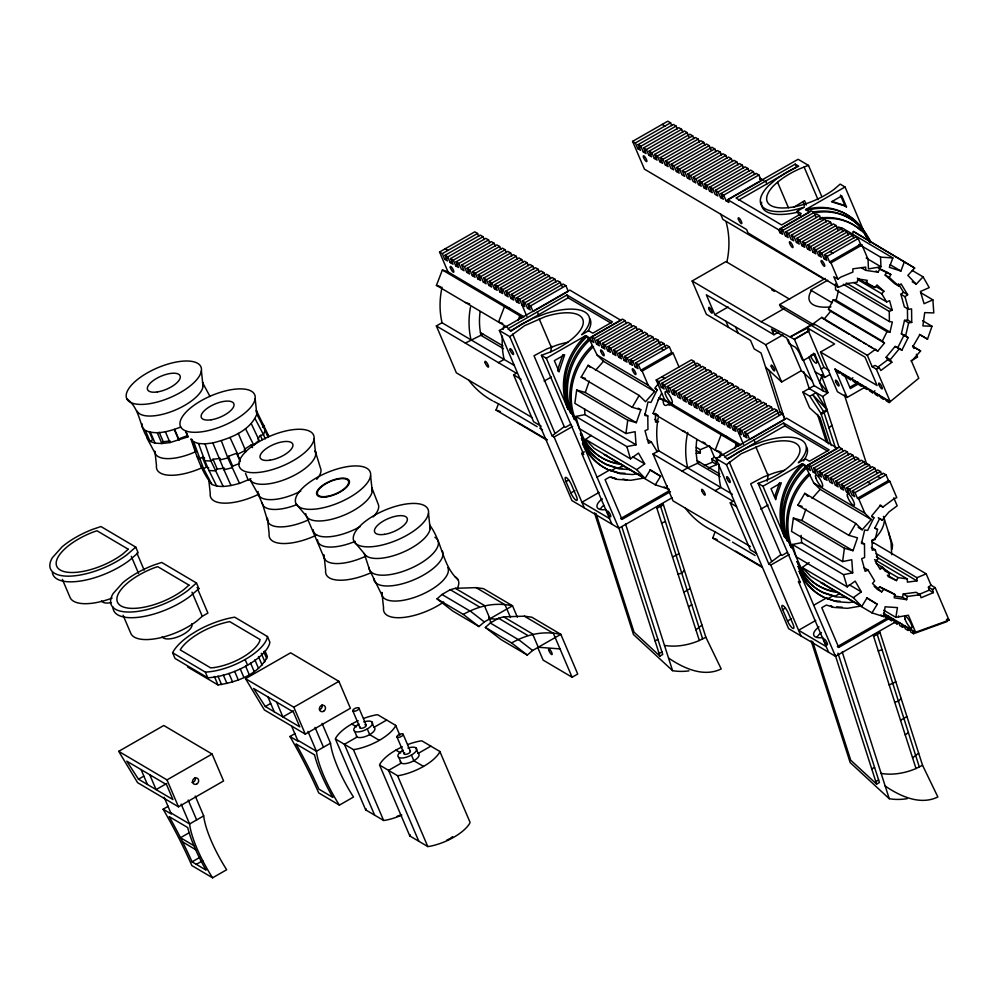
<?xml version="1.0" encoding="UTF-8"?>
<svg xmlns="http://www.w3.org/2000/svg" width="999" height="999" viewBox="0 0 999 999"><rect width="100%" height="100%" fill="white"/><g stroke="black" fill="none" stroke-linecap="round" stroke-linejoin="round"><path stroke-width="1.5" d="M891.707 554.732L891.046 542.232L888.448 531.98M559.04 371.678L564.635 354.77L554.345 360.664L559.04 371.678L557.667 370.854M638.136 408.191L640.821 409.777L636.338 422.677L585.277 392.495L576.685 390.047L574.862 403.359L625.923 433.529L635.102 431.705L636.038 444.792L626.86 446.615L575.799 416.446L579.432 428.671L630.494 458.841L638.498 453.096L644.68 463.873L636.675 469.617L585.614 439.448L591.321 435.339M625.923 433.529L627.747 420.217L576.685 390.047M837.961 592.257L834.889 592.057A62.413 54.858 -59.4 0 1 798.526 562.375L792.482 548.201L791.096 547.377L788.686 541.708A62.413 54.858 -59.4 0 1 806.393 468.106L813.81 483.091L864.872 513.261L871.24 519.53L862.199 529.77L855.831 523.501L804.769 493.331L797.839 505.182L848.9 535.352L857.492 537.812L853.009 550.699L801.947 520.529L793.356 518.069L791.533 531.393L842.594 561.563L851.772 559.74L852.709 572.827L843.531 574.65L792.469 544.48L796.103 556.705L847.177 586.875L855.181 581.118L861.35 591.895L853.346 597.652L802.284 567.482L809.14 562.549M842.594 561.563L844.417 548.251L793.356 518.069M607.13 455.581L604.245 454.657L655.307 484.827L666.87 488.523L667.32 485.739M823.8 583.616L820.916 582.692L871.977 612.862L883.541 616.558L885.126 606.793L897.464 607.604L895.866 617.37L908.378 615.247L915.633 632.255L949.05 620.154L935.176 587.624L931.031 585.177L926.198 573.838L872.377 542.032L872.976 543.456M442.082 287.237L441.496 289.985A79.108 69.543 -59.4 0 0 441.096 318.044L442.008 322.727L514.36 365.484M687.737 432.405L687.15 435.139A79.108 69.543 -59.4 0 0 686.75 463.199L687.662 467.882L682.017 471.116M720.853 451.973L720.279 454.72A79.108 69.543 -59.4 0 0 719.817 457.405M835.489 283.953L835.551 289.747L889.385 321.553L892.357 321.99L889.984 332.118L836.163 300.312L838.523 290.197M843.318 284.265L889.26 311.413L892.207 310.177L889.61 300.711L886.662 301.948L881.755 293.806L883.89 291.233L877.01 284.965L874.874 287.537L866.495 283.579L867.244 280.344L857.941 278.946L857.179 282.18L847.577 283.454L838.323 287.312L748.014 232.892L746.565 229.495L644.442 169.143L632.592 141.371L667.819 121.179L670.579 122.802L671.79 125.637M836.163 300.312L833.191 299.875L828.483 309.29L882.317 341.096L884.477 343.069L877.759 351.136L821.777 317.37L813.523 323.539L867.344 355.344L872.177 366.683L875.136 365.459L879.27 367.894L880.843 370.504L891.857 362.262L887.711 359.815L886.15 357.217L895.092 346.453L901.91 350.162L908.166 337.612L901.348 333.891L904.507 320.392L907.579 319.992L911.725 322.427L911.563 308.916L908.491 309.315L904.357 306.868L900.886 294.255L903.521 292.282L907.654 294.73L905.019 296.703L900.886 294.255M905.494 336.338L908.653 322.839L911.725 322.427M874.887 527.922L877.509 529.482L875.149 539.597L872.077 540.009L872.202 550.149L875.261 549.737L877.871 559.203L875.236 561.176L880.144 569.318L882.779 567.345L889.647 573.613L888.148 576.623L896.528 580.594L898.026 577.584L907.342 578.97L907.379 582.155L916.982 580.881L916.945 577.697L876.248 553.646M874.088 586.301L877.534 589.435L879.669 586.85L890.846 592.132L894.979 594.58L894.23 597.814L906.642 599.675L907.392 596.44L920.204 594.742L921.041 597.764L933.366 592.619L932.529 589.597L928.396 587.15L931.031 585.177M906.642 599.675L902.497 597.227L903.258 593.993L916.071 592.295L920.204 594.742M187.5 666.907L217.969 684.914C236.613 682.267 258.629 674.487 267.395 656.593L264.972 650.923M557.942 368.843L562.912 354.545M585.277 392.495L589.26 381.044M774.612 496.865L779.582 482.579M801.947 520.529L805.931 509.065M884.677 398.401L886.375 400.911L889.135 402.535L918.78 378.234L911.525 361.226L920.579 350.986L912.911 346.516L919.842 334.665L927.509 339.136L931.992 326.248L922.577 320.691M852.359 234.141L853.371 231.456L914.659 268.032L907.841 275.374L916.245 284.178L923.064 276.835L912.312 270.492M837.174 227.46L841.807 227.76L892.869 257.929L889.335 267.332L900.898 271.029L904.432 261.626M240.06 459.84L236.676 453.221L228.459 456.306L227.847 457.942L239.51 483.379L250.936 478.721M228.459 456.306L232.642 466.108L232.018 467.744L223.963 469.792L212.824 442.944L205.045 443.881L198.526 443.506L193.719 441.858L190.946 439.023C196.316 454.67 201.286 471.516 211.888 484.453C220.717 488.349 230.644 485.764 239.51 483.379M212.824 442.944C229.545 438.586 249.787 431.418 256.83 414.198L255.157 398.688A40.36 16.159 -23.1 0 0 201.024 400.799A40.36 16.159 -23.1 0 0 196.578 432.267A40.36 16.159 -23.1 0 0 255.157 398.688M266.933 434.09L268.669 435.876L256.281 410.402L256.83 414.198L265.11 430.382L263.486 434.652L265.272 438.848M401.81 815.097A33.629 13.462 -23.1 0 1 385.602 820.229L383.616 820.466L365.646 809.839L335.414 738.973L335.851 737.824A33.629 13.462 -23.1 0 1 358.179 720.716M407.742 744.555A33.629 13.462 -23.1 0 1 419.88 741.083L421.853 740.846L439.835 751.46L470.054 822.327L469.617 823.476A33.629 13.462 -23.1 0 1 429.757 846.315L427.784 846.553L409.802 835.938L379.583 765.072L380.02 763.923A33.629 13.462 -23.1 0 1 402.335 746.802M363.574 718.456A33.629 13.462 -23.1 0 1 375.711 714.984L377.697 714.747L395.666 725.374L395.229 726.523A33.629 13.462 -23.1 0 1 355.369 749.362L353.396 749.6L335.414 738.973M365.646 809.839L366.084 808.691M439.835 751.46L439.398 752.609A33.629 13.462 -23.1 0 1 399.538 775.461L397.552 775.699L379.583 765.072M409.802 835.938L410.239 834.789M507.517 327.372L436.438 285.377L442.37 269.992L448.002 271.865L524.2 316.883M517.969 320.554L519.592 316.358L522.415 317.295L442.37 269.992M546.74 440.022L496.041 410.065L498.451 403.808L493.706 401.386M724.188 455.394L653.109 413.399L659.04 398.027L664.672 399.887L740.883 444.917M734.64 448.576L736.263 444.38L739.085 445.317L668.693 403.733A8.404 3.934 -71.6 0 1 663.174 400.462L659.04 398.027M762.075 567.257L712.724 538.086L715.122 531.843L709.19 528.821A94.655 83.217 -59.4 0 1 685.339 508.141M659.003 383.067L655.019 387.849L657.217 389.86L650.948 402.422L647.989 401.973L644.817 415.472L647.789 415.921L647.951 429.433L645.004 430.669L648.476 443.281L651.423 442.058L657.242 451.71M658.166 400.187L661.525 393.456M861.588 267.907L865.721 270.342L878.133 272.203L879.632 269.193L890.808 274.475L889.31 277.485L898.476 285.839L901.11 283.878L907.654 294.73M898.476 285.839L894.342 283.391L885.164 275.037L886.662 272.04L878.283 268.069M882.317 341.096L887.012 331.68L889.984 332.118M901.91 350.162L897.764 347.714L904.033 335.164L901.348 333.891M881.717 474.413L880.519 471.578L877.759 469.955L846.752 487.712L849.512 489.348L851.935 495.017L854.694 496.653L852.272 490.984L883.278 473.214L886.038 474.837L888.448 480.507L889.834 481.331L896.802 497.652L893.843 498.888L882.829 507.117L880.643 505.119L871.69 515.884L873.888 517.882L867.631 530.444L864.659 530.007L861.5 543.506L864.472 543.943L864.622 557.467L861.675 558.703L865.146 571.316L868.094 570.092L874.637 580.943L872.502 583.516L881.667 591.883L883.815 589.298L894.979 594.58M640.821 409.777L632.23 407.317L581.168 377.147L588.099 365.297L639.16 395.467L645.529 401.735L654.57 391.496L648.201 385.239L597.14 355.07L589.722 340.072A62.413 54.858 -59.4 0 0 572.015 413.686L574.425 419.355L575.811 420.167L581.855 434.34A62.413 54.858 -59.4 0 0 618.219 464.023L621.291 464.223M632.23 407.317L639.16 395.467M848.9 535.352L855.831 523.501M585.614 439.448L594.018 448.251L645.079 478.421L650.374 469.842L660.614 476.248L655.307 484.827M802.284 567.482L810.689 576.286L861.75 606.455L867.057 597.877L877.284 604.283L871.977 612.862M170.03 440.946L163.262 441.758L161.875 443.531L155.07 443.144L150.062 441.421C139.161 429.046 141.284 409.24 126.873 398.901M257.667 438.936L260.414 435.439L263.486 434.652L255.107 418.718M600.199 509.203L602.022 506.88A16.821 6.731 -23.1 0 1 603.746 505.307M811.475 290.584L811.138 291.021A43.719 17.507 -23.1 0 0 830.906 306.855M816.87 637.237L818.693 634.914A16.821 6.731 -23.1 0 1 821.403 632.554M884.477 343.069L830.644 311.263L823.938 319.33L821.777 317.37M891.857 362.262L890.284 359.665L899.225 348.901M877.509 529.482L874.837 528.209L879.532 518.793L882.217 520.054L888.923 511.988L897.177 505.806L893.793 497.864M595.466 370.429L603.508 361.326L654.57 391.496M812.137 498.451L820.179 489.36L871.24 519.53M684.452 570.417L681.768 573.201L678.034 574.113M901.123 698.438L898.438 701.236L894.704 702.147M437.05 598.888L463.274 614.385C478.883 605.844 494.368 602.01 512.512 605.781L484.328 621.94L478.983 626.548L452.759 611.051L437.05 598.888L441.97 594.467L450.287 589.697L455.319 588.311L476.073 587.637L483.528 588.661L512.512 605.781L517.345 617.12M485.352 627.434L511.575 642.931C527.185 634.377 542.669 630.556 560.814 634.328L532.629 650.474L527.285 655.082L501.061 639.597L485.352 627.434L490.284 623.001L498.588 618.244L503.621 616.845L524.375 616.183L531.83 617.195L560.814 634.328L577.734 674.013L572.102 677.235L543.119 660.114L537.674 647.352M829.008 427.909L831.955 425.262M221.341 440.771L227.847 457.942L219.78 460.002L220.404 458.366L213.037 459.253L210.964 461.051L204.795 460.701L198.526 443.506M224.588 468.169L217.22 469.043L215.147 470.854L208.978 470.504L204.795 460.701M135.739 547.102L126.848 554.845A49.8 19.93 -23.1 0 1 70.38 576.123A49.8 19.93 -23.1 0 1 52.348 557.742L62.1 546.84A49.8 19.93 -23.1 0 1 92.582 529.37L100.961 526.548L135.739 547.102L138.162 552.772L129.258 560.514A49.8 19.93 -23.1 0 1 80.819 580.981A49.8 19.93 -23.1 0 1 52.348 572.514M245.654 452.097L244.468 449.3L251.311 444.83L253.671 444.967L259.103 440.234L251.248 423.638M196.466 582.991L187.575 590.721A49.8 19.93 -23.1 0 1 131.106 612A49.8 19.93 -23.1 0 1 113.074 593.618L122.815 582.717A49.8 19.93 -23.1 0 1 153.309 565.247L161.688 562.437L196.466 582.991L198.888 588.661L189.985 596.391A49.8 19.93 -23.1 0 1 140.147 617.07A49.8 19.93 -23.1 0 1 112.987 607.017M541.408 355.344L546.291 358.229L585.751 335.614L589.885 338.062L620.891 320.292L569.83 290.11L499.363 330.494L509.765 336.638L524.562 325.699L545.279 316.621A43.719 17.507 -23.1 0 1 583.216 320.954A43.719 17.507 -23.1 0 1 550.349 351.973L541.408 355.344L583.728 454.557L581.705 453.359L584.365 451.835M197.64 588.985L207.917 613.074L202.285 616.308L196.703 621.153A43.007 17.22 -23.1 0 1 130.944 633.691L123.089 615.259M509.765 336.638L552.085 435.851L564.235 426.635L565.434 427.335L570.804 424.263M758.091 483.379L762.961 486.251L802.422 463.636L806.555 466.083L837.562 448.314L786.5 418.144L716.046 458.529L726.435 464.672L741.233 453.733L761.95 444.655A43.719 17.507 -23.1 0 1 799.887 448.988A43.719 17.507 -23.1 0 1 767.02 480.007L758.091 483.379L800.399 582.579L798.376 581.393L828.608 652.247M726.435 464.672L768.755 563.886L780.906 554.657L782.105 555.369L787.474 552.297M846.041 375.574L847.726 378.072L850.486 379.707L852.871 377.747M868.119 388.623L869.817 391.121L872.577 392.757L874.949 390.796M701.985 625.112L695.928 629.845M918.655 753.134L912.599 757.879M822.189 374.85L819.58 382.217L827.909 392.682L822.764 396.566L809.165 388.536M688.561 606.905L691.708 604.545M905.244 734.939L908.378 732.579L877.259 634.49L876.985 633.516L879.807 631.905L922.539 765.271L937.874 796.977C920.179 805.631 900.099 796.203 885.201 786.063M838.323 287.312L833.803 276.723L837.949 279.171L840.584 277.198L852.909 272.053L852.871 268.818L865.683 267.108L865.721 270.342M708.478 468.019L716.695 464.585L712.549 462.137L711.725 459.115L714.36 457.142L717.469 458.978M711.725 459.115L715.858 461.563L717.619 460.252M867.344 355.344L875.599 349.175M877.921 367.132L887.711 359.815M932.529 589.597L935.176 587.624M679.12 553.783L672.527 556.93M895.791 681.805L889.197 684.964M815.134 371.803L821.365 375.474L827.909 392.682L823.376 391.108L814.173 385.664L802.896 392.132L809.864 396.253L816.133 392.657L826.922 409.565L820.966 413.399L831.268 445.504M827.259 410.614L821.278 414.373M690.259 588.523L683.853 592.232M906.93 716.558L900.524 720.267M793.968 207.168L804.57 200.699L806.38 204.945M809.128 330.519L794.43 339.298L761.138 321.74L692.145 280.969L725.961 261.588L789.66 299.225M822.314 374.925L821.365 375.474L824.749 377.472L830.019 374.463M448.002 271.865L439.548 252.023L474.775 231.83L477.534 233.454L478.746 236.288M439.548 252.023L442.307 253.646L477.534 233.454M632.592 141.371L635.352 142.994L670.579 122.802M442.307 253.646L444.717 259.315L447.477 260.951L445.067 255.282L480.294 235.09L483.054 236.726L484.265 239.56M635.352 142.994L637.774 148.664L640.534 150.3L638.111 144.63L673.338 124.438L676.098 126.074L677.31 128.908M445.067 255.282L447.827 256.918L483.054 236.726M638.111 144.63L640.871 146.266L676.098 126.074M444.717 259.315L447.327 257.829M637.774 148.664L640.384 147.178M447.827 256.918L450.237 262.587L452.997 264.211L450.586 258.541L485.814 238.349L488.573 239.985L489.785 242.819M640.871 146.266L643.294 151.935L646.053 153.559L643.631 147.889L678.858 127.697L681.618 129.333L682.829 132.168M450.586 258.541L453.346 260.177L488.573 239.985M643.631 147.889L646.39 149.525L681.618 129.333M450.237 262.587L452.847 261.089M643.294 151.935L645.903 150.437M453.346 260.177L455.756 265.846L458.516 267.47L456.106 261.8L491.333 241.608L494.093 243.244L495.304 246.079M646.39 149.525L648.813 155.195L651.573 156.818L649.15 151.149L684.377 130.956L687.15 132.592L688.96 136.851M456.106 261.8L458.866 263.436L494.093 243.244M649.15 151.149L651.91 152.785L687.15 132.592M455.756 265.846L458.366 264.348M648.813 155.195L651.423 153.696M458.866 263.436L461.276 269.106L464.048 270.741L461.625 265.072L496.853 244.88L499.612 246.503L500.824 249.338M651.91 152.785L654.333 158.454L657.092 160.09L654.67 154.42L689.909 134.228L692.669 135.852L693.868 138.686M461.625 265.072L464.385 266.696L499.612 246.503M654.67 154.42L657.429 156.044L692.669 135.852M654.333 158.454L656.942 156.955M464.385 266.696L466.808 272.365L469.567 274.001L467.145 268.331L502.372 248.139L505.132 249.762L506.343 252.597M657.429 156.044L659.852 161.713L662.612 163.349L660.202 157.68L695.429 137.487L698.189 139.123L699.387 141.945M467.145 268.331L469.905 269.955L505.132 249.762M660.202 157.68L662.961 159.303L698.189 139.123M466.808 272.365L469.418 270.866M659.852 161.713L662.462 160.215M469.905 269.955L472.327 275.624L475.087 277.26L472.664 271.591L507.892 251.398L510.651 253.034L511.863 255.869M662.961 159.303L665.371 164.972L668.131 166.608L665.721 160.939L700.948 140.747L703.708 142.382L704.919 145.217M472.664 271.591L475.424 273.227L510.651 253.034M665.721 160.939L668.481 162.575L703.708 142.382M472.327 275.624L474.937 274.138M665.371 164.972L667.981 163.486M475.424 273.227L477.847 278.896L480.606 280.519L478.184 274.85L513.411 254.658L516.171 256.293L517.382 259.128M668.481 162.575L670.891 168.244L673.651 169.867L671.241 164.198L706.468 144.006L709.228 145.642L711.038 149.887M478.184 274.85L480.944 276.486L516.171 256.293M671.241 164.198L674 165.834L709.228 145.642M477.847 278.896L480.457 277.397M480.944 276.486L483.366 282.155L486.126 283.778L483.703 278.122L518.931 257.929L521.69 259.553L522.902 262.387M674 165.834L676.41 171.503L679.17 173.127L676.76 167.47L711.987 147.278L714.747 148.901L715.958 151.736M483.703 278.122L486.463 279.745L521.69 259.553M676.76 167.47L679.52 169.093L714.747 148.901M483.366 282.155L485.976 280.657M676.41 171.503L679.02 170.005M486.463 279.745L488.886 285.414L491.645 287.05L489.223 281.381L524.45 261.189L527.21 262.812L528.421 265.647M679.52 169.093L681.93 174.763L684.69 176.398L682.28 170.729L717.507 150.537L720.267 152.16L721.478 154.995M489.223 281.381L491.983 283.004L527.21 262.812M682.28 170.729L685.039 172.352L720.267 152.16M488.886 285.414L491.496 283.916M491.983 283.004L494.405 288.674L497.165 290.309L494.742 284.64L529.97 264.448L532.729 266.084L533.941 268.918M685.039 172.352L687.449 178.022L690.209 179.658L687.799 173.988L723.026 153.796L725.786 155.432L726.997 158.267M494.742 284.64L497.502 286.276L532.729 266.084M687.799 173.988L690.559 175.624L725.786 155.432M494.405 288.674L497.015 287.188M687.449 178.022L690.059 176.536M497.502 286.276L499.925 291.945L502.684 293.569L500.262 287.899L535.489 267.707L538.249 269.343L539.46 272.178M690.559 175.624L692.981 181.294L695.741 182.917L693.318 177.248L728.546 157.055L731.305 158.691L732.517 161.526M532.405 417.757L456.356 372.827L436.363 325.961L442.008 322.727M500.262 287.899L503.021 289.535L538.249 269.343M693.318 177.248L696.078 178.883L731.305 158.691M499.925 291.945L502.534 290.447M503.021 289.535L505.444 295.204L508.204 296.828L505.781 291.159L541.021 270.966L543.781 272.602L544.979 275.437M696.078 178.883L698.501 184.553L701.261 186.176L698.838 180.507L734.065 160.315L736.825 161.95L738.036 164.785M505.781 291.159L508.541 292.794L543.781 272.602M698.838 180.507L701.598 182.143L736.825 161.95M505.444 295.204L508.054 293.706M698.501 184.553L701.111 183.054M508.541 292.794L510.964 298.464L513.723 300.1L511.301 294.43L546.54 274.238L549.3 275.861L550.499 278.696M701.598 182.143L704.02 187.812L706.78 189.448L704.357 183.779L739.585 163.586L742.344 165.21L743.556 168.044M511.301 294.43L514.073 296.054L549.3 275.861M704.357 183.779L707.117 185.402L742.344 165.21M510.964 298.464L513.573 296.965M704.02 187.812L706.63 186.313M514.073 296.054L516.483 301.723L519.243 303.359L516.833 297.69L552.06 277.497L554.82 279.121L556.031 281.955M707.117 185.402L709.54 191.071L712.299 192.707L709.877 187.038L745.104 166.845L747.864 168.469L749.075 171.304M516.833 297.69L519.592 299.313L554.82 279.121M709.877 187.038L712.637 188.661L747.864 168.469M516.483 301.723L519.093 300.224M709.54 191.071L712.15 189.573M524.612 303.496L522.002 304.982L524.762 306.618L522.352 300.949L557.579 280.756L560.339 282.392L562.15 286.638M712.637 188.661L715.059 194.33L717.819 195.966L715.396 190.297L750.624 170.105L753.383 171.741L754.595 174.575M522.352 300.949L525.112 302.585L560.339 282.392M715.396 190.297L718.156 191.933L753.383 171.741M527.872 304.208L563.099 284.016L565.859 285.652L568.269 291.321L533.041 311.513L530.631 305.844L527.872 304.208L530.282 309.877L527.522 308.254L525.112 302.585M720.916 193.556L756.143 173.364L758.903 175L761.325 180.669L726.098 200.861L723.676 195.192L720.916 193.556L723.338 199.226L720.579 197.602L718.156 191.933M465.347 343.082L483.104 334.166M530.631 305.844L565.859 285.652M723.676 195.192L758.903 175M527.522 308.254L530.132 306.755M720.579 197.602L723.189 196.104M726.098 200.861L728.858 202.485L727.647 199.65L798.101 159.278L808.503 165.422L821.802 196.591M566.945 294.98L507.767 328.896L511.276 330.969L521.778 324.051L533.441 318.194L545.716 313.561A50.499 20.217 -23.1 0 1 581.63 334.765L588.623 330.744L592.769 333.191L612.487 321.89L566.945 294.98L568.156 297.814L611.026 323.139M795.229 164.136L736.051 198.052L781.593 224.962L801.31 213.661L797.177 211.214L804.183 207.205A50.499 20.217 -23.1 0 1 768.318 185.976L776.448 178.908L786.688 172.215L798.738 166.209L795.229 164.136L796.44 166.97L738.598 200.125M510.314 330.969L568.156 297.814M498.464 362.649L504.108 359.415L503.209 354.732A79.108 69.543 -59.4 0 1 502.385 336.126M541.108 426.186L533.591 421.74L513.598 374.875L516.408 373.251L436.363 325.961M727.647 199.65L778.708 229.832L809.714 212.063L805.569 209.615L845.029 187L866.17 236.576M572.015 413.686L570.629 412.862L569.418 410.027A62.413 54.858 -59.4 0 1 587.125 336.426L588.336 339.26L593.856 342.52L591.433 336.85L622.439 319.081L625.199 320.716L626.41 323.551M778.708 229.832L779.919 232.667L782.679 234.29L780.256 228.621L811.263 210.851L814.023 212.487L815.833 216.733M591.433 336.85L594.193 338.486L625.199 320.716M780.256 228.621L783.029 230.257L814.023 212.487M779.919 232.667L782.617 231.119M594.193 338.486L596.615 344.156L599.375 345.779L596.965 340.11L627.959 322.352L630.719 323.976L631.93 326.81M783.029 230.257L785.439 235.926L788.199 237.55L785.788 231.893L816.782 214.123L819.542 215.747L820.753 218.581M596.965 340.11L599.725 341.745L630.719 323.976M785.788 231.893L788.548 233.516L819.542 215.747M596.615 344.156L599.313 342.607M785.439 235.926L788.136 234.378M599.725 341.745L602.135 347.415L604.894 349.051L602.484 343.381L633.478 325.612L636.238 327.235L637.449 330.07M788.548 233.516L790.958 239.186L793.718 240.821L791.308 235.152L822.302 217.382L825.062 219.006L826.273 221.84M602.484 343.381L605.244 345.005L636.238 327.235M791.308 235.152L794.068 236.775L825.062 219.006M602.135 347.415L604.832 345.866M544.13 381.118L551.373 376.96M605.244 345.005L607.654 350.674L610.414 352.31L608.004 346.641L638.998 328.871L641.758 330.507L642.969 333.341M794.068 236.775L796.478 242.445L799.237 244.081L796.827 238.411L827.821 220.642L830.581 222.278L831.792 225.112M608.004 346.641L610.764 348.264L641.758 330.507M796.827 238.411L799.587 240.047L830.581 222.278M607.654 350.674L610.352 349.138M796.478 242.445L799.175 240.909M610.764 348.264L613.174 353.933L615.933 355.569L613.523 349.9L644.517 332.13L647.277 333.766L648.488 336.601M799.587 240.047L801.997 245.717L804.757 247.34L802.347 241.671L833.341 223.901L836.101 225.537L837.924 229.782M613.523 349.9L616.283 351.536L647.277 333.766M802.347 241.671L805.107 243.306L836.101 225.537M613.174 353.933L615.871 352.397M801.997 245.717L804.694 244.168M616.283 351.536L618.693 357.205L621.453 358.828L619.043 353.159L650.037 335.389L652.797 337.025L654.008 339.86M805.107 243.306L807.517 248.976L810.276 250.599L807.866 244.93L838.86 227.16L841.62 228.796L842.831 231.631M619.043 353.159L621.803 354.795L652.797 337.025M807.866 244.93L810.626 246.566L841.62 228.796M618.693 357.205L621.39 355.656M807.517 248.976L810.214 247.427M621.803 354.795L624.213 360.464L626.972 362.1L624.562 356.431L655.556 338.661L658.316 340.284L660.139 344.543M810.626 246.566L813.036 252.235L815.808 253.871L813.386 248.202L844.38 230.432L847.14 232.055L848.351 234.89M624.562 356.431L627.322 358.054L658.316 340.284M813.386 248.202L816.146 249.825L847.14 232.055M624.213 360.464L626.91 358.916M813.036 252.235L815.733 250.687M627.322 358.054L629.745 363.723L632.504 365.359L630.082 359.69L661.076 341.92L663.848 343.544L665.659 347.802M816.146 249.825L818.568 255.494L821.328 257.13L818.905 251.461L849.912 233.691L852.671 235.314L853.87 238.149M630.082 359.69L632.842 361.313L663.848 343.544M818.905 251.461L821.665 253.084L852.671 235.314M778.958 331.88L773.95 334.752L706.33 294.792L714.784 314.635L728.134 306.98M629.745 363.723L632.429 362.175M818.568 255.494L821.253 253.946M632.842 361.313L635.264 366.983L638.024 368.619L635.601 362.949L666.608 345.179L669.367 346.815L671.778 352.485L673.164 353.296L678.97 366.908M821.665 253.084L824.088 258.753L826.847 260.389L824.425 254.72L855.431 236.95L858.191 238.586L860.601 244.256L861.987 245.067L868.031 259.24L868.456 268.906L880.968 266.783L880.531 257.118L859.04 244.418M635.601 362.949L638.361 364.585L669.367 346.815M824.425 254.72L827.184 256.356L858.191 238.586M635.264 366.983L637.949 365.447M824.088 258.753L826.785 257.218M638.361 364.585L640.784 370.254L671.778 352.485M827.184 256.356L829.607 262.025L860.601 244.256M640.784 370.254L642.157 371.066L673.164 353.296M829.607 262.025L830.981 262.837L861.987 245.067M812.025 324.8L807.017 327.672L834.615 343.981L820.529 352.06L877.11 385.502L865.022 357.155L780.831 307.405L779.62 304.57L825.249 278.421M552.085 435.851L554.108 437.05L572.602 426.448M827.746 280.207L810.564 290.047L832.105 302.772M664.672 399.887L656.218 380.045L691.445 359.865L694.205 361.488L696.016 365.746M761.138 321.74L784.14 308.566M656.218 380.045L658.978 381.68L694.205 361.488M658.978 381.68L661.388 387.35L664.148 388.986L661.738 383.316L696.965 363.124L699.725 364.747L700.936 367.582M661.738 383.316L664.497 384.94L699.725 364.747M661.388 387.35L663.998 385.851M664.497 384.94L666.907 390.609L669.68 392.245L667.257 386.576L702.484 366.383L705.244 368.019L706.455 370.854M667.257 386.576L670.017 388.211L705.244 368.019M772.739 331.918L775.249 330.482M670.017 388.211L672.439 393.868L675.199 395.504L672.777 389.835L708.004 369.642L710.764 371.278L711.975 374.113M672.777 389.835L675.536 391.471L710.764 371.278M672.439 393.868L675.049 392.382M675.536 391.471L677.959 397.14L680.719 398.763L678.296 393.094L713.523 372.902L716.283 374.538L717.494 377.372M714.784 314.635L765.746 344.742L782.854 334.94M678.296 393.094L681.056 394.73L716.283 374.538M681.056 394.73L683.478 400.399L686.238 402.035L683.816 396.366L719.043 376.173L721.802 377.797L723.014 380.631M811.8 324.525L790.296 336.85L808.116 327.722M683.816 396.366L686.575 397.989L721.802 377.797M683.478 400.399L686.088 398.901M686.575 397.989L688.998 403.658L691.758 405.294L689.335 399.625L724.562 379.433L727.322 381.056L728.533 383.891M808.528 331.218L794.43 339.298L814.173 385.664M689.335 399.625L692.095 401.248L727.322 381.056M688.998 403.658L691.608 402.16M245.08 659.515L247.602 665.122M692.095 401.248L694.517 406.918L697.277 408.554L694.854 402.884L730.082 382.692L732.841 384.328L734.053 387.162M694.854 402.884L697.614 404.52L732.841 384.328M694.517 406.918L697.127 405.432M566.021 481.618A6.731 1.736 60.2 0 1 566.358 477.572A6.731 1.736 60.2 0 1 571.54 484.877L576.373 496.216A6.731 1.736 60.2 0 1 576.036 500.249A6.731 1.736 60.2 0 1 570.854 492.957L566.021 481.618L568.668 480.094M697.614 404.52L700.037 410.189L702.796 411.813L700.374 406.143L735.601 385.951L738.361 387.587L739.572 390.422M700.374 406.143L703.134 407.779L738.361 387.587M703.134 407.779L705.556 413.449L708.316 415.072L705.893 409.403L741.121 389.21L743.88 390.846L745.092 393.681M705.893 409.403L708.653 411.039L743.88 390.846M705.556 413.449L708.166 411.95M118.694 751.348L163.786 725.499L212.088 754.045L223.576 780.968L178.484 806.817L137.587 782.654L118.694 751.348L166.995 779.894L178.484 806.817M245.517 678.658L290.609 652.809L338.911 681.355L350.399 708.279L305.307 734.128L264.41 709.964L245.517 678.658L293.818 707.205L305.307 734.128M597.04 477.222L609.69 469.967L618.918 472.914M570.854 492.957L574.887 490.646M810.414 355.644L813.099 354.108M708.653 411.039L711.076 416.708L713.835 418.344L711.413 412.674L746.653 392.482L749.412 394.106L750.611 396.94M824.749 377.472L814.722 353.958L803.446 360.414L802.234 359.702L799.824 354.033A6.731 1.736 60.2 0 0 794.005 346.503L789.135 343.718L786.712 338.049L771.528 329.083L773.95 334.752M617.931 468.456L623.339 465.359M711.413 412.674L714.173 414.298L749.412 394.106M711.076 416.708L713.686 415.209M714.173 414.298L716.595 419.967L719.355 421.603L716.932 415.934L752.172 395.741L754.932 397.365L756.743 401.623M750.411 546.578L673.026 500.861L653.034 453.983L658.678 450.761L732.317 494.268M716.932 415.934L719.705 417.557L754.932 397.365M765.596 367.157L781.643 381.993L801.373 370.679L812.549 381.006M716.595 419.967L719.205 418.469M719.705 417.557L722.115 423.226L724.874 424.862L722.464 419.193L757.692 399.001L760.451 400.636L761.663 403.471M599.088 492.395L581.918 502.247L609.515 518.556M722.464 419.193L725.224 420.829L760.451 400.636M722.115 423.226L724.725 421.74M821.128 368.981L823.938 367.357L829.033 370.367M725.224 420.829L727.634 426.498L730.394 428.121L727.984 422.452L763.211 402.26L765.971 403.896L767.182 406.73M727.984 422.452L730.744 424.088L765.971 403.896M727.634 426.498L730.244 425M730.744 424.088L733.154 429.757L735.913 431.381L733.503 425.711L768.731 405.532L771.49 407.155L772.702 409.99M733.503 425.711L736.263 427.347L771.49 407.155M733.154 429.757L735.764 428.259M741.283 431.518L738.673 433.017L741.433 434.652L739.023 428.983L774.25 408.791L777.01 410.414L778.82 414.672M739.023 428.983L741.782 430.606L777.01 410.414M138.486 779.208L172.939 799.562L166.596 784.69L126.773 761.151L138.486 779.208L143.794 776.161M265.309 706.505L299.762 726.872L293.419 712L253.596 688.461L265.309 706.505L270.617 703.471M744.542 432.242L779.769 412.05L782.529 413.686L784.952 419.355L749.725 439.535L747.302 433.878L744.542 432.242L746.952 437.912L744.193 436.276L741.782 430.606M747.302 433.878L782.529 413.686M744.193 436.276L746.802 434.79M699.775 462.187L687.662 467.882M783.616 423.002L724.437 456.93L727.946 459.003L738.448 452.085L750.112 446.228L762.387 441.595A50.499 20.217 -23.1 0 1 798.301 462.787L805.294 458.778L809.44 461.226L829.17 449.912L783.616 423.002L784.827 425.836L827.696 451.173M669.093 490.834L620.666 518.581L622.052 519.393L670.479 491.645M850.299 386.963L858.366 382.342M166.995 779.894L212.088 754.045M293.818 707.205L338.911 681.355M726.997 458.991L784.827 425.836M858.403 383.928L850.336 388.561L844.43 374.7M166.696 783.516L156.081 789.597L149.738 774.725M293.519 710.826L282.904 716.907L276.561 702.035M499.363 330.494L571.915 500.574L618.831 528.296L672.002 497.814M820.529 352.06L837.449 391.745L847.115 397.452L865.721 386.788M910.926 360.876L917.569 357.068L916.358 354.233M705.868 637.237L699.35 640.496L656.555 507.217L663.124 503.871L705.868 637.237L721.203 668.943C703.508 677.597 683.428 668.169 668.531 658.029M715.147 490.684L720.779 487.45L719.879 482.767A79.108 69.543 -59.4 0 1 719.055 464.16M195.242 796.053L203.696 815.896A55.632 14.398 60.2 0 0 226.673 869.742L212.575 877.821L191.883 865.596A155.594 40.26 60.2 0 0 163.124 809.202L168.257 806.255M322.053 723.363L330.519 743.194A55.632 14.398 60.2 0 0 353.496 797.052L339.398 805.132L318.706 792.906A155.594 40.26 60.2 0 0 289.947 736.5L295.08 733.566M756.53 553.483L750.261 549.775L730.269 502.897L733.079 501.286L653.034 453.983M788.686 541.708L787.299 540.896L786.088 538.061A62.413 54.858 -59.4 0 1 803.795 464.46L805.007 467.295L810.526 470.554L808.116 464.885L839.11 447.115L841.87 448.751L843.081 451.585M808.116 464.885L810.876 466.521L841.87 448.751M203.696 815.896L189.61 823.963L170.792 812.849M330.519 743.194L316.433 751.273L297.615 740.159M810.876 466.521L813.286 472.19L816.046 473.813L813.636 468.144L844.63 450.374L847.389 452.01L848.601 454.845M813.636 468.144L816.395 469.78L847.389 452.01M813.286 472.19L815.983 470.641M816.395 469.78L818.805 475.449L821.565 477.072L819.155 471.403L850.149 453.633L852.909 455.269L854.732 459.528M189.448 832.592L180.482 837.724L182.954 842.644A161.726 41.846 60.2 0 1 189.997 857.292L192.07 861.837L206.056 870.104L205.319 868.843A61.763 15.984 60.2 0 1 196.828 852.334L192.308 841.732A61.763 15.984 60.2 0 1 187.7 827.534L169.193 816.645L169.992 818.056A161.726 41.846 60.2 0 1 180.482 837.724L193.906 845.666M356.306 736.226A10.09 4.033 -23.1 0 0 368.544 735.227A10.09 4.033 -23.1 0 0 374.001 727.322L386.675 720.054M819.155 471.403L821.915 473.039L852.909 455.269M818.805 475.449L821.503 473.901M760.801 509.14L768.044 504.994M821.915 473.039L824.325 478.708L827.085 480.344L824.674 474.675L855.668 456.905L858.428 458.529L859.639 461.363M824.674 474.675L827.434 476.298L858.428 458.529M824.325 478.708L827.022 477.16M827.434 476.298L829.844 481.968L832.604 483.603L830.194 477.934L861.188 460.164L863.948 461.788L865.159 464.622M830.194 477.934L832.954 479.557L863.948 461.788M832.954 479.557L835.376 485.227L838.136 486.863L835.713 481.193L866.707 463.424L869.48 465.059L870.678 467.894M835.713 481.193L838.473 482.829L869.48 465.059M835.376 485.227L838.061 483.691M838.473 482.829L840.896 488.499L843.656 490.122L841.233 484.453L872.239 466.683L874.999 468.319L876.81 472.564M841.233 484.453L843.993 486.088L874.999 468.319M840.896 488.499L843.581 486.95M192.07 861.837L199.75 857.429M849.512 489.348L880.519 471.578M196.341 864.36L202.747 860.688M843.993 486.088L846.415 491.758L849.113 490.209M852.272 490.984L855.032 492.607L886.038 474.837M855.032 492.607L857.454 498.276L888.448 480.507M857.454 498.276L858.828 499.1L889.834 481.331M400.312 761.238A10.09 4.033 -23.1 0 0 411.513 761.887A10.09 4.033 -23.1 0 0 418.156 753.421L430.844 746.153M768.755 563.886L770.778 565.072L789.272 554.482M655.069 640.921L657.891 639.31M659.128 653.558L661.95 651.947M595.978 513.449L634.028 632.13L659.939 656.093L662.749 654.47L621.765 526.598M782.692 609.652A6.731 1.736 60.2 0 1 783.029 605.606A6.731 1.736 60.2 0 1 788.211 612.911L793.044 624.25A6.731 1.736 60.2 0 1 792.707 628.284A6.731 1.736 60.2 0 1 787.524 620.978L782.692 609.652L785.339 608.129M813.723 605.244L826.373 598.001L835.651 601.336M787.524 620.978L791.558 618.668M840.009 593.394L834.615 596.49L833.228 595.666L827.746 598.813L826.373 598.001M815.758 620.429L798.588 630.269L826.185 646.578M888.461 617.32L837.349 646.615L838.723 647.427L889.834 618.131M716.046 458.529L788.586 628.608L835.501 656.331L895.329 622.04M871.752 768.955L874.562 767.344M875.798 781.593L878.62 779.982M812.649 641.47L850.698 760.164L876.61 784.115L879.432 782.504L837.961 653.146M663.436 504.845L656.892 508.266M880.107 632.866L873.576 636.301M204.595 458.116L202.322 457.33L199.35 458.828L196.728 456.156M262.512 427.072L264.498 426.073L261.875 423.401M208.779 467.907L206.506 467.132L203.534 468.618L200.911 465.946M238.262 433.366L245.467 450.324L237.675 454.233L230.02 437.512M881.155 773.426A42.845 26.311 -17.8 0 0 916.021 768.531L922.539 765.271M876.985 633.516L873.238 635.239L916.021 768.531M931.992 326.248L922.889 325.924L924.712 312.612L933.803 312.937L932.879 299.85L924.075 303.721L920.429 291.496L929.232 287.612L923.064 276.835M872.177 366.683L876.323 369.131L879.27 367.894M696.34 447.34L700.274 449.662L709.527 445.804L714.36 457.142M704.332 465.571L712.549 462.137M916.945 577.697L926.198 573.838M918.268 594.742L929.22 590.172L933.366 592.619M808.503 165.422C795.666 169.805 783.391 176.323 773.563 185.777A43.719 17.507 -23.1 0 0 780.431 207.917A43.719 17.507 -23.1 0 0 834.227 189.261L840.147 184.116L845.029 187M141.995 423.713L142.557 427.672L145.454 430.619C156.918 435.289 169.718 431.193 180.732 427.06M174.263 429.495L178.871 440.297L178.684 438.923L187.725 435.514L187.924 436.888L169.992 442.569L161.875 443.531L157.268 432.729M232.642 466.108L239.485 463.536M883.191 615.771L885.951 617.394L888.86 616.346M888.024 615.946L888.71 619.03L891.47 620.654L894.38 619.605M893.556 619.205L894.23 622.29L896.99 623.925L899.899 622.864M899.075 622.477L899.749 625.549L902.522 627.185L905.419 626.123M904.595 625.736L905.281 628.808L908.041 630.444L910.938 629.395M910.114 628.995L910.801 632.08L913.561 633.703L946.977 621.603L946.515 619.555M661.6 522.914L665.409 521.678M878.271 650.936L882.08 649.7M575.799 416.446L584.964 414.622L636.038 444.792M792.469 544.48L801.648 542.657L852.709 572.827M638.186 473.601L632.629 474.537L620.292 473.726L608.741 470.029A62.413 54.858 -59.4 0 1 583.928 444.043L582.554 443.231L618.831 528.296M644.592 477.959L630.856 480.282L617.195 479.383L609.727 476.998L605.094 479.657L622.052 519.393M853.471 601.86L849.3 602.572L836.975 601.76L825.411 598.064A62.413 54.858 -59.4 0 1 800.599 572.077L799.225 571.266L835.501 656.331M861.263 605.993L847.527 608.316L833.865 607.417L826.41 605.032L821.777 607.679L838.723 647.427M658.591 421.715L655.531 422.115L655.419 413.424M696.191 453.396L700.311 452.847L700.274 449.662M214.298 667.569L210.714 667.906L180.245 649.899L181.256 648.239A41.896 16.771 -23.1 0 1 195.142 635.739L199.937 632.779A41.946 16.671 -23.1 0 1 226.748 622.24L229.658 621.59L260.14 639.585L259.49 641.67A35.265 14.123 -23.1 0 1 214.36 667.532M880.531 257.118L892.869 257.929M617.882 468.056L622.477 468.369M630.544 469.617L619.255 468.881L607.704 465.184A62.413 54.858 -59.4 0 1 582.892 439.198L581.518 438.374L583.928 444.043M620.454 473.014L625.049 473.314M622.852 479.033L627.047 480.032M847.214 597.652L835.926 596.903L824.375 593.206A62.413 54.858 -59.4 0 1 799.562 567.22L798.189 566.408L800.599 572.077M835.589 600.948L840.184 601.248M836.712 606.88L842.344 607.242M497.727 619.293L489.96 618.706L484.303 605.431L455.319 588.311M560.014 648.888L538.261 647.252L532.604 633.978L503.621 616.845M894.23 595.991L902.497 597.227M763.785 179.982L759.54 178.821L762.05 180.307M581.168 377.147L585.464 378.384M627.747 420.217L636.338 422.677M797.839 505.182L802.135 506.406M844.417 548.251L853.009 550.699M832.179 201.473L843.568 205.12L846.503 206.905L841.807 195.904L831.518 201.798L844.954 205.931M611.101 477.06L615.809 478.571M833.228 595.666L822.989 592.395A62.413 54.858 -59.4 0 1 798.189 566.408M832.479 606.605L830.531 605.981L831.917 606.793M510.114 308.554L504.47 306.693L498.538 322.065L502.772 323.476M436.438 285.377L440.671 286.775M465.422 302.497L469.655 303.896M663.174 400.462L668.818 402.335A8.404 3.934 -71.6 0 0 669.143 405.357M668.693 403.733L674.337 405.594A8.404 3.934 -71.6 0 1 673.638 406.293M726.785 436.588L721.141 434.715L715.209 450.099L719.442 451.498M653.109 413.399L657.342 414.81M682.092 430.532L684.914 431.468M496.041 410.065L500.462 411.526M712.724 538.086L717.132 539.56M895.092 346.453L897.764 347.714M846.503 206.905L845.129 206.094L840.434 195.08M914.659 268.032L853.371 231.456M869.367 241.646L870.741 242.457A62.413 54.858 -59.4 0 0 813.686 213.049M759.802 178.297L763.648 180.557M662.187 124.413L664.947 126.036M890.146 264.685L900.898 271.029M800.449 215.272L798.388 214.048L797.177 211.214M912.212 281.805L916.245 284.178M866.183 258.054L880.968 266.783M886.662 272.04L890.808 274.475M920.778 292.695L932.879 299.85M885.164 275.037L889.31 277.485M876.061 270.979L878.133 272.203M830.057 251.486L832.816 253.122M876.011 286.576L883.89 291.233M865.683 282.105L874.874 287.537M857.304 278.147L866.495 283.579M858.116 279.845L881.755 293.806M853.833 282.555L886.662 301.948M846.265 283.029L892.207 310.177M904.507 320.392L908.653 322.839M919.442 334.378L927.509 339.136M822.252 278.147L722.889 219.43L720.466 213.761M904.033 335.164L908.166 337.612M912.512 346.228L920.579 350.986M833.191 299.875L887.012 331.68M825.249 320.105L848.888 334.078M851.51 335.627L860.701 341.059M863.323 342.607L865.946 344.156M868.581 345.704L872.514 348.039M875.136 349.588L877.759 351.136M886.15 357.217L890.284 359.665M771.74 289.81L774.4 291.371M779.62 304.57L814.123 324.962L813.523 323.539M814.722 353.958L813.511 353.246L815.933 358.916A6.731 1.736 60.2 0 1 815.921 363.112A6.731 1.736 60.2 0 1 811.126 357.167M847.115 397.452L835.002 369.056L890.196 401.673L876.323 369.131M660.963 348.414L663.723 350.037M877.634 476.436L880.394 478.071M867.769 482.092L870.529 483.728M879.732 505.282L882.829 507.117M445.179 248.788L447.939 250.424M661.85 376.823L664.61 378.446M846.415 491.758L849.175 493.381L846.752 487.712M878.271 517.732L882.217 520.054M655.144 388.636L657.217 389.86M871.827 516.658L873.888 517.882M519.592 316.358L522.102 317.832M736.263 444.38L738.773 445.866M858.166 527.385L862.199 529.77M655.694 413.998L658.329 415.559M702.959 441.933L705.581 443.481M654.657 419.38L657.28 420.941M871.328 547.415L875.261 549.737M644.692 414.086L647.789 415.921M861.363 542.107L864.472 543.943M696.378 450.524L700.311 452.847M876.285 556.83L916.982 580.881M874.525 559.577L907.342 578.97M876.21 563.473L882.779 567.345M880.968 567.494L898.026 577.584M884.402 570.516L889.647 573.613M480.469 332.605L502.972 345.904M697.14 460.639L719.655 473.938M887.337 575.162L896.528 580.594M503.508 348.676L480.994 335.377A67.682 59.49 -59.4 0 1 480.132 311.538M720.192 476.71L697.664 463.399A67.682 59.49 -59.4 0 1 696.803 439.56M647.29 439.61L651.423 442.058M863.96 567.644L868.094 570.092M947.214 619.068L949.05 620.154M903.258 593.993L907.392 596.44M879.669 586.85L883.815 589.298M877.534 589.435L881.667 591.883M513.598 374.875L521.116 379.32M730.269 502.897L736.538 506.605M546.291 358.229L568.044 409.215L569.418 410.027M762.961 486.251L784.715 537.25L786.088 538.061M632.579 456.718L644.68 463.873M849.25 584.752L861.35 591.895M649.862 469.892L660.614 476.248M866.533 597.926L877.284 604.283M883.778 610.227L895.866 617.37M582.892 439.198L580.469 433.529L581.855 434.34M799.562 567.22L797.152 561.55L798.526 562.375M883.428 613.236L915.633 632.255M667.444 488.274L669.28 489.36M664.173 486.938L666.87 488.523M880.856 614.972L883.541 616.558M617.594 472.49L618.98 473.314M498.451 403.808L537.137 426.673M539.81 428.246L542.482 429.82M715.122 531.843L729.807 540.509M732.467 542.095L755.144 555.494M609.69 469.967L611.076 470.779L616.558 467.644L606.318 464.36A62.413 54.858 -59.4 0 1 581.518 438.374M613.861 477.947L615.234 478.758M517.744 422.377L547.19 439.772M735.751 551.198L761.176 566.221M476.073 587.637L505.057 604.757L510.501 617.519M524.375 616.183L553.359 633.304L572.102 677.235M450.287 589.697L479.27 606.83M498.588 618.244L527.572 635.364M441.97 594.467L470.954 611.588L484.328 621.94M490.284 623.001L519.255 640.134L532.629 650.474M197.04 587.562L198.888 588.661M207.892 677.759A42.845 17.158 -23.1 0 0 269.88 642.207L267.47 636.538L234.69 617.182A49.488 19.818 -23.1 0 0 196.878 630.918L191.171 634.427A49.488 19.805 -23.1 0 0 172.602 652.759L175.012 658.428L207.78 677.797L205.369 672.127L172.602 652.759M351.748 724.013L356.568 726.872M379.345 740.321L369.68 734.615L367.27 728.945M395.904 750.112L400.736 752.971M423.501 766.42L413.848 760.714L411.426 755.044M289.947 736.5L298.114 741.333L291.571 725.986M163.124 809.202L171.291 814.023L164.148 797.264M182.58 841.895L195.629 849.649M511.575 642.931L527.285 655.082M463.274 614.385L478.983 626.548M828.483 309.29L830.644 311.263M907.104 798.713A42.845 26.311 -17.8 0 1 889.247 798.701L850.174 762.574L811.138 640.784M688.985 670.878A42.845 26.311 -17.8 0 1 672.577 670.666L633.503 634.54L594.492 512.837M813.81 483.091L820.179 489.36M804.769 493.331L807.954 496.466M597.14 355.07L603.508 361.326M588.099 365.297L590.222 367.382M244.468 449.3L245.467 450.324M853.346 597.652L861.75 606.455M636.675 469.617L645.079 478.421M826.922 409.565L812.686 394.63L823.775 411.788L835.701 448.651M353.958 541.333L364.273 553.596A35.677 14.286 -23.1 0 0 403.346 552.072A35.677 14.286 -23.1 0 0 429.607 524.962C442.42 541.833 442.07 565.384 458.091 579.82M296.054 503.846L306.368 516.096L324.538 558.691M887.437 400.037L889.135 402.535M881.917 396.778L883.615 399.275L880.856 397.639L879.157 395.142M876.398 393.519L878.096 396.016L875.336 394.38L873.638 391.883M870.878 390.247L872.577 392.757M865.359 386.988L867.057 389.485L864.297 387.862L862.599 385.364M859.839 383.728L861.538 386.226L858.778 384.603L857.08 382.093M854.32 380.469L856.018 382.967L853.246 381.331L851.56 378.833M848.8 377.21L850.486 379.707M843.281 373.938L844.967 376.448L842.207 374.812L840.521 372.315M837.761 370.679L839.447 373.176L836.687 371.553L835.002 369.056M809.864 396.253L820.966 413.399M898.426 283.841L903.521 292.282M382.442 596.191L369.642 570.104L364.273 553.596M210.027 396.541L202.522 382.53A35.677 14.286 -23.1 0 1 176.261 409.64A35.677 14.286 -23.1 0 1 137.188 411.163M155.357 453.758L147.165 438.474L146.791 435.839M211.888 484.453L203.534 468.618L193.719 441.858M223.214 486.476L210.964 461.051L205.045 443.881M245.492 428.633L253.671 444.967M208.978 470.504L216.696 486.101M223.963 469.792L230.994 485.551M912.724 345.716L913.935 348.551M804.133 167.07L818.031 199.663M830.981 262.837L837.949 279.171M802.809 201.736L804.582 205.906M777.584 182.28L788.461 207.792M765.634 181.094L766.845 183.928M807.017 327.672L823.938 367.357M808.865 357.093L823.376 391.108M858.828 499.1L864.872 513.261M788.124 339.635L801.373 370.679M802.896 392.132L809.59 407.817L819.904 417.345L828.421 443.843M765.746 344.742L781.643 381.993M806.555 466.083L807.766 468.918M735.526 326.885L738.161 333.079M725.911 321.203L728.546 327.397M692.145 280.969L706.343 314.273L750.511 340.372L754.145 348.876L761.038 352.959L780.256 412.787M754.033 439.972L755.244 442.807M755.881 446.94L767.969 475.287M736.263 427.347L743.518 444.355M780.906 554.657L750.686 483.803L763.411 476.998L774.05 473.002A43.719 17.507 -23.1 0 1 784.477 470.329M729.345 462.15L771.653 561.363M770.778 565.072L800.998 635.938M642.157 371.066L648.201 385.239M589.885 338.062L591.096 340.896M537.362 311.938L538.561 314.772M539.21 318.906L551.298 347.252M519.592 299.313L526.848 316.321M581.705 453.359L611.937 524.225M564.235 426.635L534.015 355.769L546.74 348.976L557.367 344.967A43.719 17.507 -23.1 0 1 567.807 342.307M512.662 334.128L554.982 433.329M554.108 437.05L584.328 507.917M488.773 617.394L491.183 623.064M415.746 747.751L418.156 753.421M403.109 734.24L410.364 751.248M395.666 725.374L399.9 735.289M396.953 736.937L404.208 753.945M265.11 430.382L268.094 437.375M398.838 757.442L401.248 763.111L388.574 770.379L418.793 841.245M260.414 435.439L262.2 439.635M397.552 775.699L427.784 846.553M371.578 721.653L374.001 727.322M251.311 444.83L252.51 447.627M358.953 708.141L366.208 725.149M352.797 710.851L360.052 727.859M236.676 453.221L240.247 461.613M354.67 731.355L357.093 737.025L344.405 744.292L374.637 815.147M353.396 749.6L383.616 820.466M213.037 459.253L217.22 469.043M202.322 457.33L206.506 467.132M315.01 727.397L323.476 747.24M186.001 431.468L187.15 434.165M185.614 431.481L187.924 436.888M307.967 731.43L316.433 751.273A55.632 14.398 60.2 0 0 339.398 805.132M174.65 429.47L178.684 438.923M263.724 651.585L266.745 658.666M261.238 653.296L264.872 661.8M165.384 431.768L169.992 442.569M258.466 656.555L262.1 665.059M159.241 432.305L163.262 441.758M254.882 659.839L258.504 668.343M267.919 696.927L274.263 711.8M250.574 663.061L254.208 671.565M150.462 432.342L155.07 443.144M149.213 431.605L152.672 439.71L150.062 441.421L145.454 430.619M245.617 666.158L249.25 674.662M240.272 668.968L243.893 677.472M234.678 671.428L238.299 679.932M228.971 673.463L232.592 681.967M192.008 592.22L202.285 616.308M223.326 675.024L226.96 683.528M217.919 676.073L221.553 684.577M214.348 676.41L217.969 684.914M136.925 553.109L144.168 570.117M131.281 556.331L138.536 573.339M188.187 800.087L196.653 819.929M181.144 804.12L189.61 823.963A55.632 14.398 60.2 0 0 212.575 877.821M62.363 579.383L70.217 597.802A43.057 17.245 -23.1 0 0 73.551 601.211A43.007 17.22 -23.1 0 0 112.125 598.089M141.096 769.617L147.44 784.49M245.554 473.414L248.189 480.107M191.833 439.385L196.116 451.848M844.43 394.942L866.795 464.547M883.428 516.383L892.494 544.617A42.845 26.311 -17.8 0 1 891.87 549.425M822.764 396.566L839.073 447.452M803.795 371.715L809.465 389.373M817.494 414.398L826.473 442.357M768.905 370.204L784.502 418.781M842.207 651.947L889.247 798.701M835.139 654.757L876.61 784.115M625.536 523.913L672.577 670.666M618.468 526.723L659.939 656.093M919.28 766.895L908.378 732.579M702.609 638.873L660.314 505.482M268.019 522.015L262.774 504.845L258.591 495.042L249.85 479.408A35.677 14.286 -23.1 0 0 288.911 477.897A35.677 14.286 -23.1 0 0 315.172 450.786L320.417 467.957A33.754 13.511 -23.1 0 1 316.733 479.308M843.531 574.65L847.177 586.875M626.86 446.615L630.494 458.841M905.019 296.703L908.491 309.315M928.396 587.15L929.22 590.172M715.858 461.563L716.695 464.585M912.874 630.631L913.561 633.703M907.354 627.36L908.041 630.444M901.835 624.1L902.522 627.185M896.315 620.841L896.99 623.925M890.783 617.582L891.47 620.654M885.264 614.323L885.951 617.394M658.678 450.761L657.779 446.066A79.108 69.543 -59.4 0 1 658.166 418.019M470.979 339.847L470.079 335.164A79.108 69.543 -59.4 0 1 470.479 307.118M428.484 513.249A40.36 16.159 -23.1 0 1 369.905 546.828A40.36 16.159 -23.1 0 1 374.35 515.359A40.36 16.159 -23.1 0 1 428.484 513.249L430.157 528.758M370.579 475.749A40.36 16.159 -23.1 0 1 312 509.328A40.36 16.159 -23.1 0 1 316.446 477.859A40.36 16.159 -23.1 0 1 370.579 475.749L372.252 491.271M314.048 439.073A40.36 16.159 -23.1 0 1 255.469 472.652A40.36 16.159 -23.1 0 1 259.927 441.183A40.36 16.159 -23.1 0 1 314.048 439.073L315.721 454.582M267.47 518.219L269.143 533.728A40.36 16.159 -23.1 0 0 316.683 535.052M201.398 370.816A40.36 16.159 -23.1 0 1 142.82 404.395A40.36 16.159 -23.1 0 1 147.265 372.927A40.36 16.159 -23.1 0 1 201.398 370.816L203.059 386.326M208.741 479.383L210.24 493.344A40.36 16.159 -23.1 0 0 259.141 494.018M154.982 451.511L156.481 465.472A40.36 16.159 -23.1 0 0 201.298 468.044M801.123 535.377L801.648 542.657M584.552 408.803L584.964 414.622M907.442 307.967L907.579 319.992M889.26 311.413L889.385 321.553M111.364 602.634A16.146 6.469 -23.1 0 1 101.461 600.861M300.849 491.058A33.754 13.511 -23.1 0 1 258.079 491.446M297.028 504.532A33.754 13.511 -23.1 0 1 262.188 502.534M307.08 520.491A35.677 14.286 -23.1 0 1 267.395 519.567M321.953 704.894A3.359 2.96 -59.4 0 1 319.568 709.665M806.955 210.427A62.413 54.858 -59.4 0 1 868.156 238.811M805.569 209.615A62.413 54.858 -59.4 0 1 862.362 229.733M820.279 219.031A62.413 54.858 -59.4 0 1 870.966 241.995M820.291 218.007A62.413 54.858 -59.4 0 1 860.876 230.532M865.097 234.952A62.413 54.858 -59.4 0 1 870.379 242.52M813.698 211.963A62.413 54.858 -59.4 0 1 863.198 230.869M864.959 233.379A62.413 54.858 -59.4 0 1 867.344 237.4M726.061 221.741A83.229 73.164 -59.4 0 1 726.91 261.875M797.776 212.15A50.499 20.217 -23.1 0 1 761.613 202.173M884.39 519.343A42.845 26.311 -17.8 0 1 871.802 541.208M267.47 636.538A42.845 17.158 -23.1 0 1 205.469 672.09M699.35 640.496A42.845 26.311 -17.8 0 1 664.472 645.391M607.355 469.218A62.413 54.858 -59.4 0 1 582.554 443.231M503.146 329.383A79.108 69.543 -59.4 0 1 503.596 326.685M574.425 419.355A62.413 54.858 -59.4 0 1 592.132 345.741M568.044 409.215A62.413 54.858 -59.4 0 1 585.751 335.614M570.629 412.862A62.413 54.858 -59.4 0 1 588.336 339.26M575.811 420.167A62.413 54.858 -59.4 0 1 593.518 346.566M492.519 400.786A94.655 83.217 -59.4 0 1 468.668 380.107M615.347 462.899A62.413 54.858 -59.4 0 1 580.469 433.529M550.686 351.973A67.682 59.49 -59.4 0 1 551.81 346.228M589.947 318.868A50.499 20.217 -23.1 0 1 588.286 330.644M606.268 509.515A16.821 6.731 -23.1 0 1 602.31 498.851M787.299 540.896A62.413 54.858 -59.4 0 1 805.007 467.295M784.715 537.25A62.413 54.858 -59.4 0 1 802.422 463.636M791.096 547.377A62.413 54.858 -59.4 0 1 808.803 473.776M792.482 548.201A62.413 54.858 -59.4 0 1 810.189 474.587M833.516 591.246A62.413 54.858 -59.4 0 1 797.152 561.55M824.025 597.252A62.413 54.858 -59.4 0 1 799.225 571.266M898.638 615.908A3.359 0.874 60.2 0 1 898.576 616.645M767.195 481.156A67.682 59.49 -59.4 0 1 768.481 474.25M806.63 446.903A50.499 20.217 -23.1 0 1 803.471 460.939M822.939 637.537A16.821 6.731 -23.1 0 1 818.98 626.885M373.139 516.933A35.102 14.048 -23.1 0 0 378.097 503.896L371.703 487.475A35.677 14.286 -23.1 0 1 342.57 515.771A35.677 14.286 -23.1 0 1 305.756 513.648M360.352 526.498A35.102 14.048 -23.1 0 1 313.199 529.67M355.194 541.358A35.102 14.048 -23.1 0 1 317.545 539.86M370.479 572.976A40.36 16.159 -23.1 0 1 325.662 570.404L323.988 554.895A35.677 14.286 -23.1 0 0 366.421 555.881M447.777 567.569A35.677 14.286 -23.1 0 1 417.195 596.428A35.677 14.286 -23.1 0 1 381.905 592.395L383.566 607.904A40.36 16.159 -23.1 0 0 403.146 617.482A40.36 16.159 -23.1 0 0 443.706 602.01M454.957 576.623A40.36 16.159 -23.1 0 1 456.768 589.223M434.902 537.3A37.213 14.898 -23.1 0 1 411.875 567.857A37.213 14.898 -23.1 0 1 369.006 567.557M442.407 551.048A37.213 14.898 -23.1 0 1 412.013 580.569A37.213 14.898 -23.1 0 1 373.614 578.359M191.746 623.788A16.146 6.469 -23.1 0 1 179.87 636.051A16.146 6.469 -23.1 0 1 162.188 636.738M364.872 724.7A3.359 1.349 -23.1 0 1 365.871 726.248A3.359 1.349 -23.1 0 1 361.85 728.271A3.359 1.349 -23.1 0 1 360.152 727.072M363.773 721.965A10.09 4.033 -23.1 0 1 371.728 725.262A10.09 4.033 -23.1 0 1 356.593 731.892A10.09 4.033 -23.1 0 1 358.991 724.063M401.211 814.734A16.821 6.731 -23.1 0 1 397.115 816.27M407.929 748.051A10.09 4.033 -23.1 0 1 415.896 751.36A10.09 4.033 -23.1 0 1 400.761 757.991A10.09 4.033 -23.1 0 1 403.146 750.149M410.102 750.986A3.359 1.349 -23.1 0 1 407.08 754.108A3.359 1.349 -23.1 0 1 404.682 752.697M452.659 836.65A16.821 6.731 -23.1 0 1 450.449 838.161M449.25 838.873A16.821 6.731 -23.1 0 1 446.69 840.221M194.43 452.235A35.677 14.286 -23.1 0 1 154.745 451.311M195.13 777.584A3.359 2.96 -59.4 0 1 191.945 782.467M775.986 497.677L775.711 499.7L771.016 488.698L781.305 482.792L775.986 497.677M128.259 549.25L122.69 554.095A43.032 17.22 -23.1 0 1 59.328 569.418A43.032 17.22 -23.1 0 1 93.057 532.105L97.003 530.781L128.259 549.25M188.986 585.127L183.404 589.972A43.032 17.22 -23.1 0 1 120.055 605.294A43.032 17.22 -23.1 0 1 153.784 567.981L157.717 566.658L188.986 585.127M314.523 754.844L296.016 743.955L296.815 745.366A161.726 41.846 60.2 0 1 316.808 784.602L318.893 789.148L332.879 797.414L332.143 796.153A61.763 15.984 60.2 0 1 314.523 754.844M270.005 460.189A17.657 7.068 -23.1 0 0 292.844 444.38A17.657 7.068 -23.1 0 0 266.608 448.339A17.657 7.068 -23.1 0 0 270.005 460.189M323.626 711.288A3.359 2.96 -59.4 0 0 324.25 705.631A3.359 2.96 -59.4 0 0 319.368 708.428A3.359 2.96 -59.4 0 0 323.626 711.288M835.614 381.518A3.359 0.874 60.2 0 0 838.785 385.989A3.359 0.874 60.2 0 0 837.374 381.606A3.359 0.874 60.2 0 0 835.614 381.518M738.386 219.193A3.359 0.874 60.2 0 0 741.558 223.664A3.359 0.874 60.2 0 0 740.159 219.293A3.359 0.874 60.2 0 0 738.386 219.193M878.87 384.465A3.359 0.874 60.2 0 0 882.042 388.936A3.359 0.874 60.2 0 0 880.631 384.565A3.359 0.874 60.2 0 0 878.87 384.465M643.456 157.155A3.359 0.874 60.2 0 0 646.615 161.626A3.359 0.874 60.2 0 0 645.217 157.255A3.359 0.874 60.2 0 0 643.456 157.155M708.815 308.691A3.359 0.874 60.2 0 0 711.987 313.162A3.359 0.874 60.2 0 0 710.576 308.791A3.359 0.874 60.2 0 0 708.815 308.691M821.315 261.875A3.359 0.874 60.2 0 0 824.487 266.346A3.359 0.874 60.2 0 0 823.089 261.975A3.359 0.874 60.2 0 0 821.315 261.875M789.572 243.119A3.359 0.874 60.2 0 0 792.744 247.59A3.359 0.874 60.2 0 0 791.345 243.219A3.359 0.874 60.2 0 0 789.572 243.119M771.265 366.471A3.359 0.874 60.2 0 0 774.437 370.941A3.359 0.874 60.2 0 0 773.026 366.571A3.359 0.874 60.2 0 0 771.265 366.471M485.102 362.687A3.359 0.874 60.2 0 0 488.274 367.157A3.359 0.874 60.2 0 0 486.863 362.774A3.359 0.874 60.2 0 0 485.102 362.687M450.399 267.807A3.359 0.874 60.2 0 0 453.571 272.277A3.359 0.874 60.2 0 0 452.16 267.907A3.359 0.874 60.2 0 0 450.399 267.807M607.33 512.362A3.359 0.874 60.2 0 0 610.501 516.833A3.359 0.874 60.2 0 0 609.103 512.45A3.359 0.874 60.2 0 0 607.33 512.362M510.102 350.037A3.359 0.874 60.2 0 0 513.274 354.508A3.359 0.874 60.2 0 0 511.875 350.137A3.359 0.874 60.2 0 0 510.102 350.037M632.492 370.105A3.359 0.874 60.2 0 0 635.664 374.575A3.359 0.874 60.2 0 0 634.265 370.204A3.359 0.874 60.2 0 0 632.492 370.105M600.749 351.348A3.359 0.874 60.2 0 0 603.92 355.819A3.359 0.874 60.2 0 0 602.522 351.448A3.359 0.874 60.2 0 0 600.749 351.348M701.773 490.709A3.359 0.874 60.2 0 0 704.944 495.179A3.359 0.874 60.2 0 0 703.533 490.809A3.359 0.874 60.2 0 0 701.773 490.709M824 640.396A3.359 0.874 60.2 0 0 827.172 644.867A3.359 0.874 60.2 0 0 825.773 640.484A3.359 0.874 60.2 0 0 824 640.396M726.785 478.071A3.359 0.874 60.2 0 0 729.957 482.542A3.359 0.874 60.2 0 0 728.546 478.159A3.359 0.874 60.2 0 0 726.785 478.071M665.421 394.318A6.731 1.736 60.2 0 0 671.765 403.259A6.731 1.736 60.2 0 0 668.955 394.505A6.731 1.736 60.2 0 0 665.421 394.318M847.527 496.615A6.731 1.736 60.2 0 0 853.858 505.556A6.731 1.736 60.2 0 0 851.061 496.803A6.731 1.736 60.2 0 0 847.527 496.615M815.783 477.859A6.731 1.736 60.2 0 0 822.127 486.8A6.731 1.736 60.2 0 0 819.317 478.046A6.731 1.736 60.2 0 0 815.783 477.859M905.069 619.205A6.731 1.736 60.2 0 0 911.413 628.146A6.731 1.736 60.2 0 0 908.603 619.392A6.731 1.736 60.2 0 0 905.069 619.205M326.523 496.865A17.657 7.068 -23.1 0 0 349.363 481.056A17.657 7.068 -23.1 0 0 323.127 485.027A17.657 7.068 -23.1 0 0 326.523 496.865M384.428 534.365A17.657 7.068 -23.1 0 0 407.267 518.556A17.657 7.068 -23.1 0 0 381.031 522.514A17.657 7.068 -23.1 0 0 384.428 534.365M326.835 496.428A16.821 6.731 -23.1 0 0 348.589 481.368A16.821 6.731 -23.1 0 0 323.601 485.152A16.821 6.731 -23.1 0 0 326.835 496.428M548.713 650.149A3.359 0.874 60.2 0 0 551.885 654.62A3.359 0.874 60.2 0 0 550.474 650.237A3.359 0.874 60.2 0 0 548.713 650.149M354.121 711.3A3.359 1.349 -23.1 0 0 359.003 708.503A3.359 1.349 -23.1 0 0 354.495 708.678A3.359 1.349 -23.1 0 0 354.121 711.3M398.289 737.399A3.359 1.349 -23.1 0 0 403.159 734.602A3.359 1.349 -23.1 0 0 398.651 734.777A3.359 1.349 -23.1 0 0 398.289 737.399M157.343 391.933A17.657 7.068 -23.1 0 0 180.182 376.123A17.657 7.068 -23.1 0 0 153.946 380.082A17.657 7.068 -23.1 0 0 157.343 391.933M196.803 783.978A3.359 2.96 -59.4 0 0 197.427 778.321A3.359 2.96 -59.4 0 0 192.545 781.118A3.359 2.96 -59.4 0 0 196.803 783.978M211.101 419.805A17.657 7.068 -23.1 0 0 233.941 403.996A17.657 7.068 -23.1 0 0 207.717 407.954A17.657 7.068 -23.1 0 0 211.101 419.805"/></g></svg>
